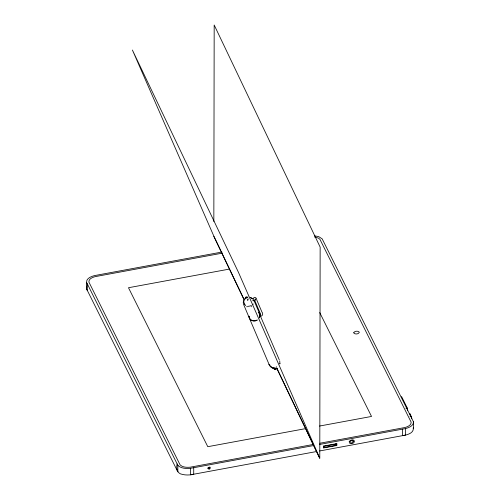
<?xml version="1.0" encoding="UTF-8"?>
<svg xmlns="http://www.w3.org/2000/svg" width="500" height="500" viewBox="0 0 500 500"><rect width="100%" height="100%" fill="white"/><g stroke="black" fill="none" stroke-linecap="round" stroke-linejoin="round"><path stroke-width="0.75" d="M86.556 282.35L86.544 288.869L177.844 471.869L177.856 465.35L86.556 282.35C86.237 278.263 91.237 276.488 94.456 275.606L221.887 252.062M87.294 283.825L87.281 290.35L86.469 288.619L86.812 286.775M177.119 463.875C175.894 469.031 177.213 473.812 182.838 474.513C186.419 475.281 190.175 475.106 193.719 474.225L193.731 467.706M313.412 445.594L190.581 468.288L190.569 474.806L316.469 451.55M213.837 221.525L214.181 25L320.15 247.1L319.781 458.444L276.719 368.194M336.431 445.25L336.431 444.012L323.875 446.337L323.869 447.575L336.431 445.25L335.8 443.988M402.406 429.156L402.394 435.675C406.562 435.081 414.35 433.294 413.256 427.706M314.294 235.775L318.688 236.619L322.156 238.825L413.456 421.825C413.775 425.913 408.775 427.688 405.556 428.575L405.544 435.094L319.538 450.981M413.444 428.35L413.456 421.825M279.819 363.831L279.862 363.425M259.375 317.831L259.919 314.994L258.744 312.419M259.931 316.219L259.681 313.781L254.044 300.681M244.994 299.025L245.644 297.15L246.906 296.744M353.375 441.469C349.806 446.356 349.387 437.944 353.375 441.469L352.744 440.206M409.8 414.1L410.019 413.694L411.662 417.619A2.062 0.475 79.5 0 1 411.662 418.781M279.931 363.844L279.719 360.85M243.925 300.469L243.825 302.094L244.744 304.675M407.537 410.781L407.587 410.613A2.062 0.475 79.5 0 0 407.587 409.456L407.312 408.088L401.644 396.712L401.362 396.981A2.062 0.475 79.5 0 0 401.337 397.206M259.8 316.656L259.325 317.856M253.031 299.781L253.275 300.188M253.344 298.769C253.856 296.006 256.994 297.738 256.788 299.988L261.856 311.894C263.45 313.575 262.712 316.406 260.2 316.294M254.913 300.731L255.519 298.894L255.275 299.175M243.775 300.531L243.256 302.494L243.425 303.975L249.356 318.131C250.644 321.069 254.688 321.731 257.231 320.062M245.012 298.5L247.95 297.038M245.019 298.875L245.644 298.375M251.05 305.681L251.412 305.431M245.869 298.225L246.331 297.956M257.156 320.081C254.137 322.163 249.013 320.337 249.031 316.369M250.669 305.906L247.631 306.425M246.819 297.731L247.331 297.544M255.144 299.237L254.731 299.294M222.419 253.131L95.087 276.65C92.544 277.387 88.719 278.775 88.85 281.975L180.1 464.881C182.7 467.419 186.744 467.488 190.156 467.2L312.881 444.531M229.481 269.075L128.481 287.731L207.787 446.694L305.725 428.6M405.969 408.331L407.312 408.088M319.5 426.056L371.531 416.444L319.706 312.562M410.044 416.5L411.388 416.25M319.781 443.256L404.925 427.525C407.469 426.788 411.294 425.4 411.163 422.2L319.913 239.294L318.238 238.038L314.575 236.994M319.55 444.462L405.556 428.575M275.425 368.125L271.65 367.575M275.425 368.194L272.775 368.075M190.581 468.288C186.281 468.681 181.081 468.65 177.856 465.35M259.756 314.262C261.537 313.769 260.512 315.338 259.906 312.562L254.838 300.656M275.731 369.363L274.237 368.75M276.175 369.725L273.762 368.275M250.55 297.438L252.906 298.781M275.006 369.237L273.919 368.731M269.519 365.45L269.025 364.3L270.244 366.519L272.438 367.869M272.044 367.762L274.556 369.062M253.175 299.75L253.381 299.887A1.2 0.344 59.3 0 1 253.55 300.075A1.194 0.356 59.8 0 1 253.888 300.519L254.256 301.369M250.581 297.525L252.075 298.837M271.694 367.494L270.075 365.725M271.681 367.556L270.494 366.406M245.7 305.625L244.488 304.069M274.031 368.688L273.6 368.169M258.831 312.456L279.262 359.781M244.35 300.075L213.738 235.912L132.4 50.038L238.369 272.144L319.706 458.019L276.65 367.762M213.812 236.337L244.088 299.8M269.35 365.056L249.381 318.181L248.994 316.181M269.688 364.625L269.775 365.019M253.206 304.012A4.575 4.088 -23 0 1 253.038 304.394M247.044 306.819A4.575 4.088 -23 0 1 246.656 306.663M247.831 298.988A4.575 4.088 -23 0 1 248.275 298.869M252.812 300.475A4.575 4.088 -23 0 1 253.019 300.812M251.775 306.519A4.544 4.062 -23.1 0 1 251.412 306.762M247.694 299.581A4.544 4.062 -23.1 0 1 248.106 299.438M277.288 368.394A1.056 0.944 -22.8 0 1 276.663 368.7M276.256 366.863A1.056 0.944 -22.8 0 1 276.488 366.8M323.419 446.106L323.419 447.969L336.881 445.481L336.881 443.619L323.419 446.106M207.844 468.113C209.956 471.925 212.05 464.381 207.844 468.113M208.25 468.113C209.662 470.394 210.756 465.788 208.25 468.113M349.219 441.756C348.862 444.694 353.756 443.919 354.419 441.763C354.775 438.825 349.881 439.6 349.219 441.756M353.875 332.388L353.825 333.088C355.188 334.481 358.394 334.237 359.281 332.431L359.212 332.088C357.863 330.706 355.15 331.025 353.875 332.388M247.625 300.156L248 300.031L247.669 300.125"/></g></svg>
